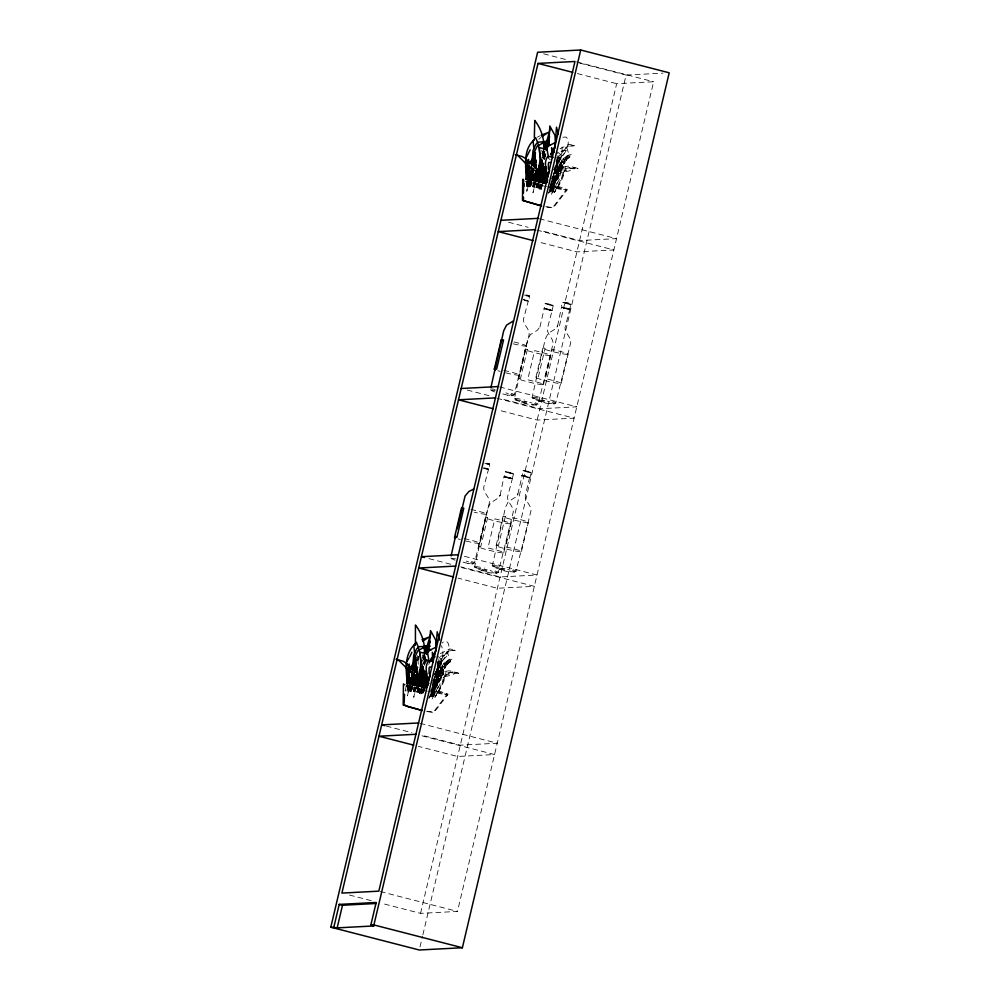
<?xml version="1.0" encoding="UTF-8"?>
<svg xmlns="http://www.w3.org/2000/svg" width="1000" height="1000" viewBox="0 0 1000 1000"><rect width="100%" height="100%" fill="white"/><g stroke="black" fill="none" stroke-linecap="round" stroke-linejoin="round"><path stroke-width="0.75" stroke-dasharray="5 3.75" d="M411.125 686.888L411.112 691.5L410.863 686.912M530.413 180.75L530.388 186.9L530.062 180.787M555.4 167.7L555.413 165.55M438.237 661.587L432.75 687.987L438.325 663.075L437.612 666.612M557.5 159.288L557.525 156.988M424.625 654.812L423.913 662.95M553 176.238L550.588 191.875C552.362 177.488 558.663 164.288 569.125 154.412L559.65 161.5L555.15 167.812M410.475 685.65L410.85 691.287L411.037 682.8M529.75 181.05L530.125 186.688L530.312 178.2M424.025 664.062L424.4 654.338M543.337 158.162L543.6 151.237M410.85 691.287L410.975 686.65M530.125 186.688L530.3 180.512M438.9 658.65L437.575 679.35L432.55 696.688L437.113 678.888L436.062 671.862M537.35 183.325L537.2 187.55L537.112 184.475M558.025 155.387L556.85 174.75L551.825 192.087L556.388 174.3L555.1 165.963M442.262 666.712L442.175 669.237L439.613 675.487L442.262 666.712C441.65 672.075 435.788 673.75 434.237 678.538L434.7 685.013L433.512 696.925L435.95 683.85L433.512 696.925M561.55 162.113L561.45 164.638L558.888 170.888L561.55 162.113L560.025 165.963L555.188 170.7M425.3 662.412L425.538 656.4M544.513 159.312L544.812 151.8M413.825 687.05L413.562 691.413L413.837 687.138M421.938 688.888L421.287 693.487L421.65 688.85M541.213 184.3L540.575 188.888L540.938 184.25M414.762 687.513L413.95 691.7L414.363 687.05M534.05 182.913L533.237 187.113L533.638 182.45M424.113 654.963L423.25 661.062L424.15 654.375M552.8 192.325L555.237 179.262L552.8 192.325L553.975 180.413L553.525 173.938L554.637 171.775M441.512 675.15L440.4 683.263L432.05 699.087L439.012 685.088L438.587 669.125L440.538 667.412L445.262 666.862L445.112 670.638L443.025 672.163L440.925 678.512L443.025 672.163M560.788 170.55L559.688 178.663L551.337 194.488L558.3 180.487L557.875 164.537L559.825 162.825L564.538 162.275L564.388 166.038L562.312 167.562L560.212 173.912L562.312 167.562M408.537 692.15L409.175 686M528.538 181.863L527.812 187.55L528.45 181.4L539.963 184.15M438.438 662.663L437.9 675.225M557.712 158.062L557.175 170.625M424.288 653.787L423.237 660.825M527.812 187.55L528.438 181.875M543.263 151.113L542.537 156.463L543.562 149.188M417.788 659.325L418.088 656.625M424.8 654.925L424.475 664.65M421.287 693.487L421.775 689.35M530.013 181.675L529.675 184.613L530.087 181.575M543.925 151.713L543.713 158.663M540.575 188.888L541.213 183.375M432.038 689.325L431.188 696.438C433.162 682.1 439.363 668.875 449.85 659.013L440.375 666.1L435.1 673.662M437.55 666.438L437.638 661.087M543.188 158.35L543.875 153.088M557.188 159.113L552.038 183.388L557.275 159.938M408.25 683.625L407.013 691.25L407.912 684.338M527.537 179.025L526.3 186.663L527.013 181.125M410.025 682.875L408.888 691.325L409.888 685.763M529.3 178.287L528.162 186.737L529.175 181.163M408.913 686.675L407.537 695.9L409.225 686.162M528.413 180.538L526.812 191.312L528.65 180.787M407.013 691.25L407.912 685.675M526.3 186.663L527.188 181.075M434.175 679.15L431.188 696.438L433.688 683.6M413.95 691.7L415.175 685.013M425.075 663.988L426.362 659.488M422.8 688.962L421.737 694.812L423.013 689.1M533.237 187.113L534.462 180.413M544.362 159.388L545.638 154.887M542.087 184.375L541.013 190.225L542.288 184.513M542.513 156.225L543.188 152.738M417.625 660.8L418.488 656.312L417.525 659.1M557.6 158.475L556.663 163.2L557.225 160.588M406.05 686.787L405.175 691.075L406.637 685.462M421.2 689L419.975 694.788L421.4 688.725M540.487 184.4L539.263 190.2L540.675 184.125M424.575 688.037L423.288 693.888L424.938 688.812M419.837 688.575L418.95 692.575L420.337 688.175M539.125 183.975L538.237 187.987L539.625 183.575M440.4 671.225L436.875 684.925L430.412 696.8C436.525 689.275 435.988 679.188 440.4 671.225L438.562 676.112L438.713 683.45L430.412 696.8M559.688 166.625L557.85 171.513L558 178.85L549.688 192.2C555.8 184.675 555.262 174.587 559.688 166.625L556.163 180.325L550.288 191.038M511.737 478.275L512.375 478.688L507.562 496.875C507.088 503.237 515.513 507.2 512.712 514.188L498.312 572.337C491.35 575.2 482.163 570.037 475.138 568.088L474.625 566.838L487.788 508.4L490.625 502.8L497.488 498.562L500.213 495.012L499.675 496.413M546.237 308.788L552.137 310.487L547.325 328.675C546.85 335.037 555.275 339 552.475 346L538.075 404.15C531.112 407 521.925 401.838 514.9 399.888L514.388 398.638L527.55 340.2L530.388 334.6L537.25 330.363L539.975 326.812L539.438 328.212M517.863 494L521.9 476.763C520.9 473.837 531.438 476.438 529.338 478.5L525.275 495.725C524.8 502.088 533.225 506.05 530.425 513.05L516.025 571.2C509.062 574.05 499.862 568.888 492.85 566.938L492.337 565.688L505.5 507.25L508.338 501.65L515.2 497.413L517.925 493.862L517.388 495.262M569.212 308.925L569.837 309.337L565.037 327.525C564.55 333.888 572.975 337.85 570.188 344.85L555.775 403C548.825 405.85 539.625 400.7 532.612 398.738L532.1 397.488L545.262 339.05L548.1 333.45L554.963 329.212L557.688 325.662L557.15 327.075M441.025 671.287L438.938 678.925L435.712 684.688M560.3 166.688L558.225 174.325L554.987 180.087M511.625 478.562L512.388 478.325L513.425 473.95L510.788 472.587L505.55 471.662L504.425 476.812M551.388 310.363L552.15 310.125L553.188 305.75L550.538 304.387L545.312 303.463L544.188 308.612M528.713 477.325L530.1 477.175L531.138 472.8L528.488 471.438L523.263 470.513L522.125 475.662M568.475 309.137L569.85 308.988L570.887 304.6C567.95 300.975 558.625 301.35 562.35 307.65M416.575 685.088L413.7 697.35L416.488 686.925M535.85 180.487L532.987 192.763L535.775 182.325M500.163 495.15L503.95 476.737L505.025 476.65M539.925 326.95L544.275 308.4M557.625 325.812L561.425 307.387L563.2 307.413M486.925 463.15L488.988 463.787C490.238 464.875 489.462 469.062 487.762 469.125M526.688 294.95L528.75 295.587C530 296.675 529.212 300.863 527.525 300.925M478.387 546.838L485.275 517.7M518.15 378.638L525.037 349.5M465.95 541.038A13.075 1 13.3 0 0 479.913 543.212L486.8 514.075M505.712 372.837A13.075 1 13.3 0 0 519.675 375.012L526.562 345.875A13.075 1 13.3 0 0 510.737 341.238M496.1 545.688L502.987 516.55M535.862 377.488L542.75 348.35M503.775 552.65L510.662 523.5M543.525 384.45L550.425 355.3M420.55 913.363L616.675 83.688L653.625 81.75L457.488 911.425L420.55 913.363L381.225 903.225M420 946.963L422.512 936.325M422.875 934.812L626.1 75.062L663.05 73.125M521.475 551.5L528.362 522.362M561.237 383.3L568.125 354.162A13.075 1 13.3 0 0 552.3 349.525L545.413 378.663A13.075 1 13.3 0 1 561.263 383.425A13.075 1 13.3 0 1 544.388 380.4A13.075 1 13.3 0 1 538.225 377.375L545.112 348.225A13.075 1 13.3 0 0 551.275 351.25A13.075 1 13.3 0 0 568.15 354.288M537.4 184.375L536.737 187.162L537.85 183.075M418.462 687.588L417.45 691.75L418.562 687.675M529.75 181.537L528.275 186.887L529.763 180.875M409 691.488L410.462 686.125M548.862 192.325C552 185.95 558.462 179.862 556.362 172.1L557.425 176.75L556.925 178.7L548.125 193.6M438.137 681.338L436.65 685.662L428.837 698.2C432.013 691.35 439.275 684.975 437.075 676.7L438.137 681.338L434.938 673.162M528.275 186.887L529.862 180.875M435.163 675.775L436.112 672.3M531.125 183.1L530.013 186.012L531.15 181.938M538.825 188.912L540.462 183.162M412.388 686.237L410.737 690.612L411.863 686.538M420.775 689.2L419.538 693.512L420.7 689.325M434.975 674.975L435.8 672M419.538 693.512L420.712 689.312M554.438 171.188L550.475 191.838L551.237 180.975M542.137 185.575L541.013 189.325L542.475 185.225M423.225 688.913L421.725 693.925L423.675 688.45M551.138 182.625L554.7 171.125M432.3 685.788L435.412 675.725L440.562 663.913L449.15 650.75L449.3 647.6L448.162 643.2L446.838 641.663L443.512 641.838L442.238 642.975M530.013 186.012L531.237 182.15M410.737 690.612L411.95 686.75M552.675 177.35L557.587 164.062L556.788 157.413M432.5 684.788L438.312 668.662L437.5 662.013M538.962 183.7L537.562 188.012L539.038 183.688M555.8 179.525C559.125 170.35 559.5 155.775 571.938 154.462L565.5 160.675L570.025 155.875C560.525 165.487 556.15 178.45 551.25 190.7C556.688 181.525 554.487 169.625 562.212 161.612C563.088 173.225 553.462 179.887 549.938 189.825M436.525 684.125C439.85 674.95 440.213 660.375 452.65 659.062L446.213 665.275L450.75 660.462C441.25 670.088 436.863 683.037 431.962 695.3C437.275 683.6 436 667.087 450.475 661.938M531.462 181.688L529.388 186.938L531.3 181.412M412.175 686.287L410.112 691.525L412.025 686M424.55 688.625L423.062 692.925L424.613 688.737M433.8 679.4L440.887 661.95L439.75 663.688L446.838 656.038L446.475 654.725L440.225 656.325M529.388 186.938L531.425 181.25M410.112 691.525L412.15 685.85M543.45 158.287L546.312 153.4M555.188 168.8L560.163 157.363L559.038 159.1L566.125 151.438L565.75 150.125L559.5 151.725L555.962 154.2M423.738 664.087L427.038 658M534.075 183.125L533.062 185.825L534.225 183.012M549.938 189.638C555.025 178.025 556.163 162.5 569.763 157.338M414.787 687.725L413.787 690.425L414.95 687.6M537.45 183.325L535.875 187.512L537.737 183.325M532.087 182.525L530.988 185.413L532.275 182.562M412.8 687.125L411.712 690L412.987 687.163M432.562 682.425L434.012 678.675M549.825 188.263C551.788 176.363 561.287 160.963 575.288 168.05C569.5 172.725 559.85 170.763 554.987 176.887M431.075 691.488C432.9 679.788 442.725 665.85 456.012 672.65C450.213 677.325 440.562 675.362 435.712 681.488M531.7 182.662L530.65 185.35L531.9 182.662M412.413 687.262L411.375 689.95L412.625 687.262M538.387 183.438L536.775 187.562L538.7 183.337M418.575 689.4L417.5 692.15L418.775 689.338M428.738 664.475L430.288 660.525M555.225 169.825C557.188 158.412 571.763 150.675 567.438 138.613L566.112 137.062L562.8 137.238M543.962 308.488L544.775 308.45M564.775 308.35L561.7 307.262M549.95 188.312L555.3 176.238L557.35 174.275M431.262 691.562L436.012 680.825L438.075 678.875M418.45 687.925L416.587 692.113L418.162 687.913L417.925 692.15L417.788 687.537M543.112 158.887L544.575 155.638L546.8 153.713M423.837 663.475L425.288 660.225L427.525 658.312M535.825 182.8L534.038 186.312L535.862 182.463M416.55 687.4L414.75 690.913L416.587 687.05M557.475 152.037C572.712 162.162 562.163 181.45 554.212 192.537C562.325 181.175 566.962 167.113 558.15 154.875M438.2 656.637C453.425 666.762 442.887 686.05 434.925 697.138C443.05 685.775 447.688 671.712 438.862 659.463M534.038 186.312L535.962 182.362M414.75 690.913L416.675 686.963M551.375 178.812L552.788 175.975M541.838 153.55L543.475 150.3M422.55 658.138L424.2 654.887M554.212 192.537L563.6 174.225L562.663 165.7M434.925 697.138L444.312 678.812L443.387 670.3M559.312 165.775L556.5 171.15L567.562 156.2L563.9 160.487M440.025 670.362L437.212 675.75L448.275 660.8L444.625 665.088M549.688 190.975L557.2 177.488L556.775 166.05M429.625 696.888C435.037 689.3 442.3 677.887 436.075 668.75M432.675 685.212L438.7 677.212L441.012 666.762L434.825 674.212M542.325 154.987L546.5 148.938M422.212 660.8L427.212 653.538M542.925 159.175L545 156.237M423.638 663.775L427.8 659.425M553.312 170.025C559.412 164.075 558.837 154.65 564.925 148.787L566.838 147.912L568.725 153.75C567.388 163.55 557.163 168.575 551.888 176.1M433.137 675.837C439.825 669.65 439.387 659.712 445.65 653.375L447.55 652.513L449.438 658.35C448.113 668.138 437.875 673.175 432.6 680.688M555.975 161.5L559 157.513L563.3 155.188M437.45 665.1L439.725 662.113L444.012 659.788M554.562 167.613C560.763 161.363 563.225 152.413 561.688 143.812M435.275 672.212C442.062 665.35 444.725 654.75 441.463 645.625M527.65 300.637L528.275 301.062L523.475 319.237C522.987 325.6 531.413 329.562 528.625 336.562L514.212 394.712C510.637 397.55 505.262 393.938 501.175 393.688M487.887 468.837L488.525 469.25L483.713 487.438C483.237 493.8 491.662 497.762 488.862 504.762L474.462 562.913C470.887 565.75 465.513 562.137 461.413 561.888M557.55 158.012L567.375 146.35L575.163 145.675L569.025 144.3L560.025 148.75M438.275 662.6L448.1 650.938L455.875 650.263L449.738 648.9L439.487 654.087M538.75 139.288L540.825 137.487M554.825 168.812L560.288 162.175L557.975 172.613L553.212 178.663M567.375 146.35L565.712 147.812L568.675 146.213L573.95 145.6M448.1 650.938L446.425 652.412L449.387 650.812L454.663 650.188M566.125 169.862L557.562 177.55L559.175 175.1L550.275 191.337L558.975 171.55C564.812 168.863 571.838 165.35 578.1 168.713L569.2 168.05L563.975 171.1L571.712 168.263L576.013 168.4M446.838 674.45L436.062 684.125L430.125 695.662L438.988 671.637L442.925 666.213L440.35 678.562L431 695.938L439.688 676.15C445.538 673.462 452.562 669.938 458.825 673.312L449.925 672.638L444.688 675.7L452.438 672.862L456.725 673M537.388 137.162L539.95 135.825M528.275 301.062L524.212 300.312M552.137 310.487L549.062 309.962M569.837 309.337L566.763 308.812M488.525 469.25L485.45 468.725M512.375 478.688L508.312 477.938M530.087 477.537L522.375 475.913M521.7 475.513L529.987 477.438M491.875 390.2L495.238 390.637M533.438 398.488L544.725 400.475M515.737 399.637L527.013 401.625M452.113 558.4L455.475 558.837M493.675 566.688L504.963 568.675M475.975 567.837L487.25 569.825M529.325 296.312L528.75 295.587L529.325 296.312L525.812 295.775M570.887 304.6L562.65 302.675M553.188 305.75L544.938 303.825M489.575 464.513L488.988 463.787L489.575 464.513L486.05 463.975M531.138 472.8L522.888 470.875M513.425 473.95L505.175 472.025M529 295.837L524.462 295.012M570.562 304.125L563.013 302.312M552.863 305.275L545.312 303.463M489.237 464.038L484.7 463.212M530.8 472.325L523.263 470.513M513.1 473.475L505.55 471.662M561.75 307.3L564.062 307.562M504.288 476.637L508.55 477.438M562.725 302.525L570.812 304.462M545.025 303.675L553.112 305.613M522.975 470.725L531.062 472.663M505.262 471.875L513.35 473.8M545.25 158.212L541.938 157.137L543.787 157.875M507.812 395.075L510.087 395.363M511.812 395.588L512.788 395.712M549.375 403.363L551.65 403.65M553.375 403.875L554.35 404M531.663 404.5L533.95 404.8M535.662 405.025L536.638 405.15M468.05 563.275L470.337 563.562M472.05 563.787L473.025 563.913M509.613 571.562L511.9 571.85M513.612 572.075L514.587 572.2M491.9 572.7L494.188 573M495.913 573.225L496.875 573.35M546.875 207.087L553.3 207.85L567.413 189.638L551.487 183.95M427.6 711.675L434.025 712.438L448.125 694.237L432.2 688.55M544.587 308.5L545.487 308.55M527.05 301L524.188 300.425M550.9 310.425L543.713 308.538M487.287 469.2L484.45 468.5M511.138 478.625L507.238 477.8M545.775 206.663L552.663 207.575L566.587 189.412L549.725 186.287M545.337 308.612L546.35 308.712M505.575 476.812L507.5 477.2M426.5 711.25L433.375 712.175L447.3 694L431.825 691.175M567.775 309.137L565.775 308.587M528.013 477.337L524.938 476.662M528 181.125L530.625 181.663M544.062 402.137L536.362 400.213M526.362 403.288L518.65 401.35M504.312 570.337L496.6 568.413M486.6 571.487L478.888 569.55M563.95 307.638L566.025 308.1M547.888 186.925L566.737 190.438L552.125 185.238M428.612 691.525L447.463 695.025L432.837 689.837M546.525 186.637L525.212 181.612M427.25 691.237L405.925 686.213M420.675 688.75L424.888 689.675M547.263 309L552.038 310.387M483.7 467.688L487.463 468.775M415.55 687.562L418.113 688.15M551.287 185.588L559.475 188.25L552.712 186.537M565.75 308.712L562.837 307.938M548.05 309.862L544.425 308.863M544.288 401.225L538.525 399.775M526.587 402.375L520.825 400.913M483.375 468.375L484.438 468.625M504.525 569.425L498.762 567.975M486.825 570.575L481.062 569.113M430.575 689.837L440.2 692.85L431.062 690.425M406.5 685.312L414.263 687.262M566.025 308L568.787 308.863M508.55 477.35L511.325 478.2M576.487 61.863L653.625 81.75M543.625 53.8L567.612 59.988M579.612 63.087L626.1 75.062M577.35 73.55L616.675 83.688M539.4 218.75L616.538 238.637L579.587 240.562L540.262 230.438M508.5 222.25L528.162 227.312M536.725 230.062L613.862 249.95L576.912 251.887L537.587 241.75M499.637 386.95L576.775 406.825L539.825 408.762L500.5 398.625M467.225 390.05L491.425 396.287M496.962 398.263L574.1 418.15L537.15 420.075L497.825 409.95M464.412 556.312L537.013 575.025L500.075 576.962L460.75 566.825M428.988 558.638L451.675 564.487M461.737 567.625L534.338 586.337L497.4 588.275L458.075 578.15M420.112 723.35L497.25 743.225L460.312 745.163L420.988 735.025M386.2 726.062L411.912 732.688M421.975 735.825L494.575 754.538L457.638 756.475L418.312 746.338M380.35 891.55L457.488 911.425M349.462 895.037L373.663 901.275M507.312 477.7L504.663 477.062M526.138 295.175L529.25 296.175M486.375 463.375L489.487 464.375M567 308.25L569.55 309.088M485.675 468.162L488.425 469.15M509.525 477.6L512.275 478.575M524.075 476.3L521.663 475.588M506.375 477.45L503.95 476.737M527.225 300.575L523.4 299.562L527.987 300.8M494.875 391.975L491.05 390.45L490.538 389.212L492.537 390.125M455.112 560.175L451.287 558.65L450.775 557.413L452.775 558.325M554.65 403.512L552.1 402.512M513.088 395.225L510.538 394.225M536.938 404.663L534.4 403.663M514.888 571.712L512.337 570.712M473.325 563.425L470.775 562.425M497.188 572.863L494.637 571.862M547.475 401.175L549.862 401.95M505.913 392.887L508.3 393.663M529.763 402.312L532.15 403.1M507.713 569.362L510.1 570.15M466.15 561.087L468.537 561.862M490 570.513L492.388 571.3M430.988 690.312L433.438 691.137L431.037 690.188M534.1 398.413L532.1 397.488M516.388 399.562L514.388 398.638M494.338 566.613L492.337 565.688M476.625 567.762L474.625 566.838M422.663 661.737L424.5 662.463M548.387 158.488L550.3 159.625M554.837 170L557.425 176.75M541.75 150.175L543.55 157.725M422.475 654.762L424.338 664.712M544.025 151.037L545.325 155.712M424.738 655.638L426.037 660.312M417.525 655.525L418.688 660M427.238 659.312L427.625 663.325M417.9 659.825L418.312 664.25M526.8 181.425L527.038 185.938L526.962 181.363M407.438 684.513L407.762 690.525L407.65 684.425M424.375 662.325L424.513 665.288M544.938 153.15L545.1 156.825M425.662 657.75L425.875 662.638M526.85 181.312L527.038 185.938M407.5 684.362L407.762 690.525M418.25 687.588L418.413 691.9L418.338 687.55M535.112 402.788A12.2 0.938 13.3 0 1 537.612 404.275M515.312 398.387A12.2 0.938 13.3 0 1 524.35 399.938M511.25 393.35A12.2 0.938 13.3 0 1 513.75 394.837M491.463 388.95A12.2 0.938 13.3 0 1 495.075 389.425M503.85 370.375A13.075 1 13.3 0 1 519.675 375.012M500.175 371.388A13.075 1 13.3 0 1 497.875 370.688M526.562 345.875A13.075 1 13.3 0 1 512.6 343.7M471.5 561.55A12.2 0.938 13.3 0 1 473.988 563.038M464.087 538.575A13.075 1 13.3 0 1 479.913 543.212M460.412 539.575A13.075 1 13.3 0 1 458.113 538.888M470.975 509.438A13.075 1 13.3 0 1 486.725 514A13.075 1 13.3 0 1 474.312 512.25M552.812 401.637A12.2 0.938 13.3 0 1 555.312 403.125M533.025 397.238A12.2 0.938 13.3 0 1 542.05 398.787M495.35 570.988A12.2 0.938 13.3 0 1 497.85 572.475M475.55 566.587A12.2 0.938 13.3 0 1 484.588 568.138M513.062 569.837A12.2 0.938 13.3 0 1 515.55 571.325M493.263 565.438A12.2 0.938 13.3 0 1 502.3 566.987M533.112 182.463L532.837 186.812L533.125 182.537M410.737 686.275L410.387 689.212L410.8 686.175M487.638 517.575L480.75 546.712A13.075 1 13.3 0 0 486.925 549.738A13.075 1 13.3 0 0 503.787 552.775A13.075 1 13.3 0 0 487.95 548.013L494.837 518.862A13.075 1 13.3 0 1 510.688 523.625A13.075 1 13.3 0 1 493.812 520.6A13.075 1 13.3 0 1 487.638 517.575M527.4 349.375L520.513 378.512A13.075 1 13.3 0 0 526.688 381.538A13.075 1 13.3 0 0 543.55 384.575A13.075 1 13.3 0 0 527.7 379.812L534.6 350.662A13.075 1 13.3 0 1 550.438 355.438A13.075 1 13.3 0 1 533.575 352.4A13.075 1 13.3 0 1 527.4 349.375M505.35 516.425L498.462 545.562A13.075 1 13.3 0 0 504.625 548.587A13.075 1 13.3 0 0 521.5 551.625A13.075 1 13.3 0 0 505.65 546.862L512.537 517.712A13.075 1 13.3 0 1 528.387 522.487A13.075 1 13.3 0 1 511.525 519.45A13.075 1 13.3 0 1 505.35 516.425M419.688 688.3L418.288 692.6L419.762 688.288M438.45 681.875L439.9 679.688L438.45 681.875M537.7 187.3L537.587 184.425L537.7 187.3"/><path stroke-width="1.5" d="M523.475 193.088L523.475 179.412M411.138 683.812L411.15 680.738M530.413 179.213L530.425 176.137M429.075 673.7L429.113 668.162L429.525 667.062L431.375 667.175M548.35 169.112L548.4 163.575L548.8 162.475L550.662 162.575M548.962 145.013L549.012 142.6M534.35 137.85L534.725 120.412C540.675 128.088 544.075 137.6 543.925 147.338M403.45 683.85L403.188 704.987L422.163 710.575M522.725 179.262L522.475 200.387L541.438 205.975M529.487 170.6L527.537 179.025M418.162 685.1L418.675 675.05M537.45 180.512L537.863 172.537L537.913 175.1M404.188 703.238L404.5 694.2M523.513 197.138L523.475 200.688L541.575 205.825M523.888 186.6L524 183.588M414.375 670L414.562 665.05L414.288 669.15M415.412 671.55L415.65 659.938L414.05 663.988M534.7 166.95L534.938 155.338L533 161.438M424.475 652.837L424.7 648.35L426.95 654.513M543.675 149.738L543.987 143.75L546.225 149.925M426.275 673.6L424.862 687.738M415.087 672.087L415.225 669.488M423.975 686.413L423.9 680.5L424.95 676.475M427.587 653.337L427.85 648.85L429.2 650.638M543.263 181.812L543.188 175.9L544.237 171.875M546.788 150.238L547.125 144.25L548.475 146.05M414.375 678.337L414.012 684.15L414.4 678.587M533.575 164.55L533.85 160.463L533.663 165.4L534.862 167.987M421.9 685.75L421.925 677.163M541.175 181.15L541.325 173.888M408.95 670.325L406.625 683.925M528.237 165.738L525.913 179.338M429.15 647.4L430.538 630.6L435.637 639.888L436.463 647.487M435.788 651.287L437.212 631.775L439.562 640.05M554.963 148L556.487 127.188L558.4 134.175M533.775 180.9L534.05 177.8M423.025 670.25L422.013 676.85L417.325 685.638M409.925 679.362L409.462 683.625L410.15 679.35M416.575 685.088L416.887 682.225M528.737 179.037L529.05 176.188M535.85 180.487L536.163 177.638M410.913 684.8L413.75 655.037L416.55 649.038L418.862 646.688L430.125 646.275L428.825 644.6L417.863 650.812L414.738 657.312L411.012 684.65M422.1 686.587L422.488 680.263L425.163 671.35M530.188 180.212L533.038 150.438L535.825 144.438L538.138 142.1L549.412 141.675L548.1 140L537.15 146.225L534.012 152.713L532.362 164.862M541.375 182L541.775 175.662L544.438 166.75M409.412 672.837L408.913 676.9L410.025 682.875M426.075 651.038L426.4 648.45M528.188 172.3L528.525 169.587M545.35 146.438L550.375 128.15M414.462 671.775L414.875 660.462L408.888 673.763L410.375 684.237M528.888 179.013L529.25 176.175M545.875 166.55L544.15 183.137M425.712 681.388L424.575 688.037M544.5 180.525L544.825 178.038M530.288 180.062L531.95 167.913M409.363 683.587L409.825 680.512M411.037 682.8L414.3 673M528.65 179L529.1 175.925M530.312 178.2L533.587 168.4M427.438 678.863L425.05 687.188M546.712 174.275L544.325 182.587M527.413 179.675L528.525 174.338M415.675 671.762L416.15 668.825M534.963 167.162L535.438 164.237M408.55 667.95L409.2 663.988L409.738 667.962M527.825 163.35L528.475 159.388L529.025 163.363M427.7 678.85L425.138 687.337M546.987 174.25L544.412 182.738M529.425 179.775L529.925 176.988M423.212 666.95L419.312 684.95M423.338 686.038C428.963 674.312 418.862 663.938 420.337 652.25L427.775 654.1L429.25 661.988M542.5 162.35L538.587 180.35M542.625 181.45C548.237 169.713 538.138 159.35 539.625 147.65L547.05 149.512L548.525 157.387M421.812 686.1L423.963 675.962M535.712 162.9L536.287 160.225M541.413 180.062L542.938 172.812M425.25 687.35L428.4 677.212M544.525 182.75L547.675 172.613M423.65 686.25L426.525 673.388M542.612 183.075L545.8 168.8M451.112 555.913L455.5 536.425M457.188 528.938L465.1 495.962L468.95 491.45L473.638 489.125M490.875 387.713L503.7 330.763L506.538 325.163L513.4 320.925M424.6 671.35L422.025 679.475L418.35 683.875M421.75 687.2L424.237 676.587M543.888 166.75L541.3 174.887L537.625 179.288M541.388 181.088L543.525 171.988M330.8 927.2L537.625 52.263L580.725 50L669.2 72.8L462.375 947.738L419.275 950L330.8 927.2L337.15 927.875L374.1 925.938L370.812 925.1L376.163 902.475L339.225 904.4L333.875 927.038M538.025 63.412L341.9 893.088L378.837 891.15L574.975 61.475L538.025 63.412L572.812 72.375M337.15 927.875L342.5 905.25L376.362 903.475M454.538 537.413L461.425 508.263A13.075 1 13.3 0 1 463.787 508.137L456.9 537.288A13.075 1 13.3 0 0 455.625 538.013M494.3 369.212L501.188 340.062M370.812 925.1L373.9 924.938L580.725 50M545.337 183.175C550.513 174.513 542.013 165.75 547.25 157.225L548.263 156.237L553.237 157.338M426.062 687.775C431.238 679.112 422.725 670.337 427.975 661.825L428.988 660.837L432.325 661.375M534.2 157.887L535.462 152.637M414.913 662.475L416.175 657.237M540.925 163.363L537.725 174.562M538.413 180.212C540.938 173.688 538.488 166.35 542.225 160.162M418.787 686.2C421.662 679.75 419.175 672.425 422.413 666.162M416.788 674.938L413.45 684.575M421.012 670.575L419.588 676.3L415.175 685.013M417.612 667.038L416.125 671.938M526.275 179.462L528.088 172.45M408.088 679.85L409.55 674.9M528.987 178.787L529.725 176M408.575 681.488L409.588 677.663M409.712 683.388L410.45 680.588M530.262 179.375L533.275 169.95M410.988 683.962L413.988 674.55M536.175 180.837L536.975 177.862M416.887 685.438L418.5 677.1M529.113 165.688L528.162 169.163L529.663 179.638M410.838 684.788L414.6 676.213M541.562 179.112L544.425 172.787M421.5 686.513L423.062 680.913L425.838 676.213M545.688 183.062L549.637 170.625M426.4 687.65L430.35 675.225M541.688 178.85L543.325 173.088M421.587 686.312L424.038 677.688M553.562 150.45L555.225 144.675L554.487 142.975L548.663 145.825L545.812 149.588M434.288 655.037L435.938 649.275L435.213 647.575L429.387 650.413L426.538 654.188M430.688 634.125L426.85 646.975M534.462 180.413L538.875 171.7M410.125 678.025L408.25 683.625M540.087 182.1L541.013 179.163M421.262 685.238L424.375 676.862M409.575 667.3L410.262 667.862M420.613 685.425L421.55 682.55M546.362 182.812L547.312 179.963M427.562 685.987L428.512 683.138M420.737 685.413L421.712 682.537M532.038 179.575L532.95 176.988L533.025 170.475M546.237 174.575L543.45 182.475M412.762 684.175L413.675 681.575L413.738 675.075M426.5 680.462L424.162 687.075M531.938 179.825L533.462 175.575M412.65 684.425L414.175 680.163M544.237 148.95L549.65 136.825M425.475 652.125L430.363 641.425M541.375 163.4L539.475 168.55L540.013 179.963M422.088 668L420.188 673.15L420.725 684.562M535.4 167.338L536.188 165.238M535.075 180.438L536.587 176.388M415.8 685.025L418.812 676.95M538.5 180.525L540.075 176.325M419.212 685.125L420.788 680.925M546.625 182.887L547.688 180.075M532.225 180.188L535.75 172.4L535.562 170.325M533.188 179.65L536.475 171M413.9 684.237L417.188 675.6M532.737 179.988L535.337 173.275M538.938 182.062L541.625 175.175M420.188 685.275L422.875 678.4M532.487 179.075L533.525 176.45M412.688 684.975L414.237 681.05M541.475 177.7L543.663 172.275M535.388 180.2L536.562 177.375M416.112 684.788L420.188 674.938M538.362 181.938L540.225 177.75M419.7 685.138L421.562 680.95M542.15 160.65L533.55 179.725M422.35 666.4L414.275 684.325M530.975 162.4L532.762 158.463L532.95 161.1M539.35 181.925L543.837 172.062M411.688 666.988L413.475 663.062M420.712 685.113L424.562 676.663M530.15 149.863L525.688 158.65L526.788 179.775C525.6 166.438 522.737 149.887 534.163 139.812M409.837 656.712L411.912 652.212M533.15 179.988C541.8 167.587 541.788 150.925 535.575 137.575L533.125 140.938L533.888 148.963M413.875 684.575C422.525 672.188 422.512 655.525 416.3 642.175L413.837 645.537L414.613 653.55M532.25 161.95L533.55 159.238M412.325 667.913L413.612 665.188M529.487 163.162L535.15 155.1M543.5 174.325L544.412 172.438M409.575 669.038L415.863 659.7M425.588 676.075L424.212 678.925L424.45 681.725M536.6 181.038C540.4 175.625 541.575 169.35 543.625 163.45M552.913 150.988L555.175 146.575M435.275 652.337L429.787 662.013M530.85 177.512L532.487 174.3M422.2 679.788L424.113 676.325M531.712 162.15L534.163 155.863L534.05 164.725M539.225 165.512L540.562 163.212M546 181.775L547.475 179.237M419.275 671.263L421.287 667.812M544.625 182.95L546.025 180.588M425.35 687.55L428.787 683.225M406.788 661.513L409.075 657.913M550.588 154.85L552.375 152.075M550.962 153.562L552.7 151.488M430.812 659.2L433.413 656.087M415.85 643.413C404.062 653.05 405.8 669.613 407.35 683.012M541.95 136.65L548.237 132.487L541.237 135.162M422.663 641.25L428.963 637.087L421.95 639.75M523.375 180.162L523.6 181.012M404.087 684.75L404.837 684.575M500.938 220.3L537.888 218.363M535.212 229.675L498.263 231.612L533.05 240.575M461.175 388.5L498.125 386.562M495.45 397.875L458.5 399.812L493.288 408.775M458.363 554.763L421.425 556.7L424.45 557.475M455.688 566.075L418.75 568.013L453.537 576.975M418.6 722.962L381.662 724.887L384.688 725.675M415.925 734.275L378.988 736.213L413.775 745.175M532.2 180.3L543.612 182.75M422.3 710.425L408.038 706.75L404.125 704.75M339.225 904.4L342.5 905.25M373.9 924.938L462.375 947.738M424.325 687.35L412.912 684.9L416.475 677L416.275 674.925M530.962 163.287L528.975 162.312L529.538 163.263M543.438 144.25L547.263 145.538M424.15 648.85L427.987 650.138M543.725 141.237L550.363 145.387M424.45 645.837L431.075 649.987M527.762 161.675L525.788 158.613L522.212 156.537L515.337 154.688L517.413 155.137L524.725 162.463L527.537 165.725L528.225 168.15M408.488 666.275L406.512 663.213L402.938 661.137L396.062 659.287L398.125 659.737L405.45 667.062L408.25 670.325L408.938 672.75M554.225 152.375L551.6 147.662L552.15 157.6M434.95 656.975L432.325 652.25L432.875 662.2M527.612 164.675L528.387 167.338M408.713 670.6L409.487 673.263M536.188 176.962L536.987 179.862M416.912 681.562L417.7 684.463M534.388 151.463L536.438 168.875M415.1 656.062L417.15 673.475M415.425 645.3L415.438 625.013C421.388 632.688 424.8 642.188 424.637 651.938M555.575 141.363L554.913 135.287L549.812 126L548.737 145.625M528.938 174.963L529.3 178.287M529.15 164.812L529.525 169.175M409.875 669.412L410.125 672.325M406.413 663.25L407.438 682.825M529.825 176.2L529.987 179.262M410.462 679.275L410.7 683.85M537.425 180.113L536.65 171.887L525.788 164.05L529.812 163.025L535.837 166.887L537.388 171.35L537.562 180.05M418.2 686.15L417.362 676.488L406.5 668.65L410.525 667.625L416.562 671.488L418.113 675.938L418.3 686.1M547.05 178.962L547.087 181.663M495.387 369.812A13.075 1 13.3 0 1 496.662 369.087L503.55 339.938A13.075 1 13.3 0 0 502.275 340.662"/></g></svg>
